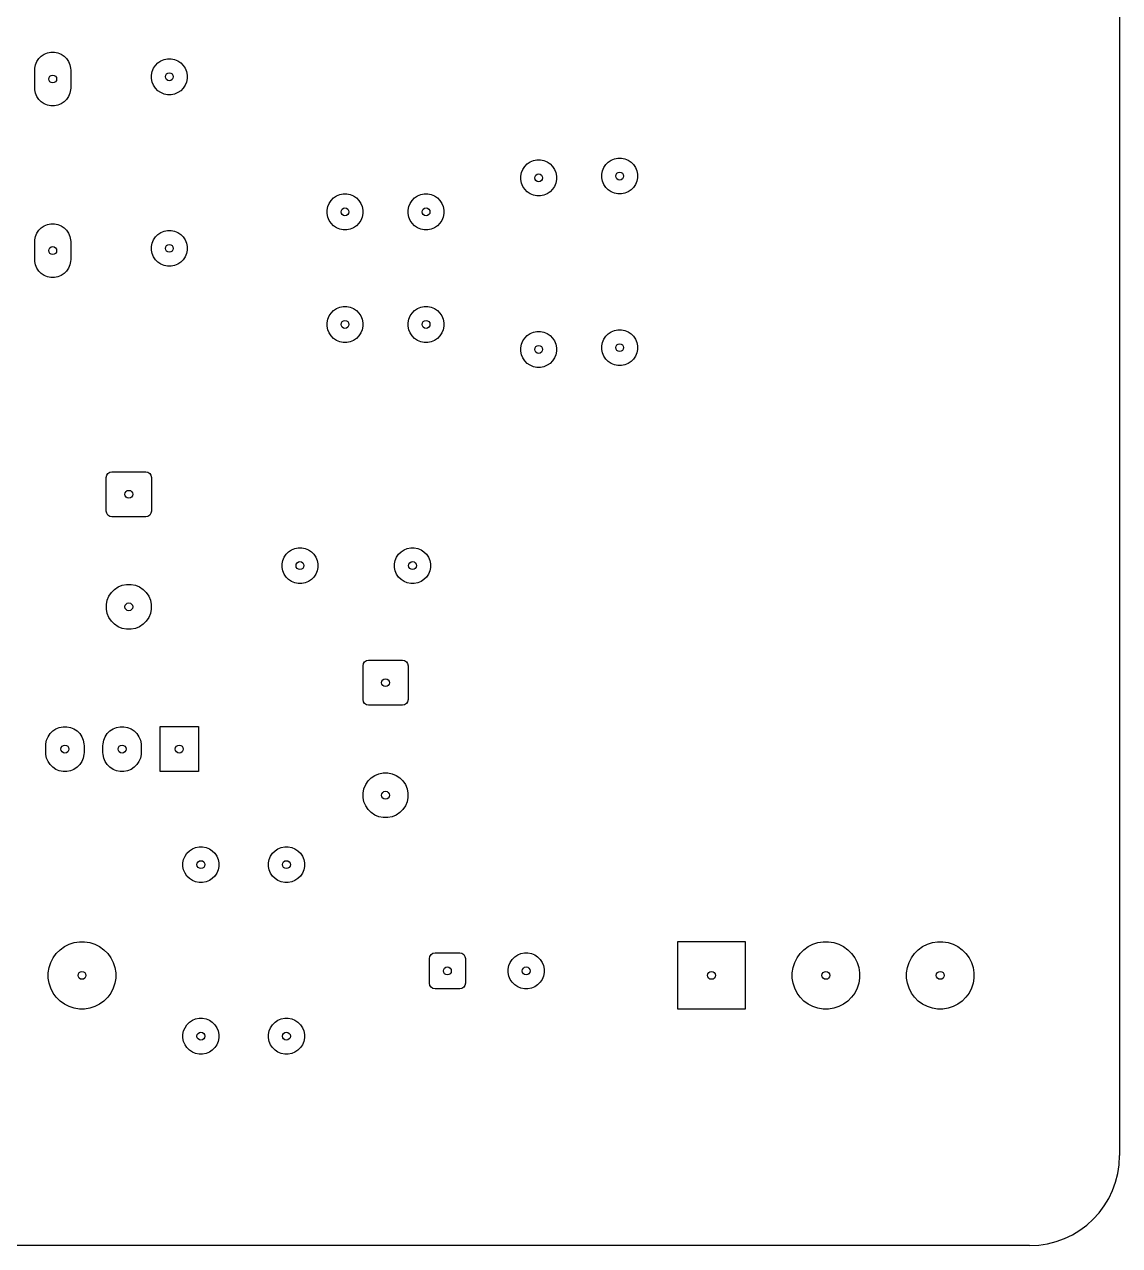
# Model space of a CAD drawing. Header units: millimetres. Extents: x 83 to 184, y -140 to -36.
# Drawn here: x 135.4 to 184, y -140 to -85.8 of the extents above; entities that cross this region are included whole.
import ezdxf

# ---------------------------------------------------------------- set-up
doc = ezdxf.new("R2010")
doc.units = ezdxf.units.MM
doc.layers.add('Edge.Cuts', color=254, linetype='CONTINUOUS', true_color=0xd0d2cd)
doc.layers.add('F.Cu', color=13, linetype='CONTINUOUS', true_color=0xc83434)

msp = doc.modelspace()

# ---------------------------------------------------------------- linework, layer by layer
at = {"layer": 'Edge.Cuts', "linetype": 'CONTINUOUS'}
for p, q in [((184, -40), (184, -136)), ((180, -140), (87, -140))]:
    msp.add_line(p, q, dxfattribs=at)
at = {"layer": 'Edge.Cuts'}
msp.add_arc((180, -136), 4, -90, 0, dxfattribs=at)
at = {"layer": 'F.Cu', "linetype": 'CONTINUOUS'}
for p, q in [((135.914463, -87.412883), (136.001592, -87.282485)), ((136.001592, -87.282485), (136.112485, -87.171592)), ((136.112485, -87.171592), (136.242883, -87.084463)), ((136.242883, -87.084463), (136.387772, -87.024448)), ((136.387772, -87.024448), (136.541586, -86.993852)), ((136.541586, -86.993852), (136.698414, -86.993852)), ((136.698414, -86.993852), (136.852228, -87.024448)), ((136.852228, -87.024448), (136.997117, -87.084463)), ((136.997117, -87.084463), (137.127515, -87.171592)), ((137.127515, -87.171592), (137.238408, -87.282485)), ((137.238408, -87.282485), (137.325537, -87.412883)), ((141.567772, -87.324448), (141.721586, -87.293852)), ((141.721586, -87.293852), (141.878414, -87.293852)), ((141.878414, -87.293852), (142.032228, -87.324448)), ((135.82, -87.79), (135.823852, -87.711586)), ((135.82, -88.59), (135.82, -87.79)), ((135.823852, -87.711586), (135.854448, -87.557772)), ((135.854448, -87.557772), (135.914463, -87.412883)), ((137.325537, -87.412883), (137.385552, -87.557772)), ((137.385552, -87.557772), (137.416148, -87.711586)), ((137.416148, -87.711586), (137.42, -87.79)), ((137.42, -87.79), (137.42, -88.59)), ((141.003852, -88.011586), (141.034448, -87.857772)), ((141.034448, -87.857772), (141.094463, -87.712883)), ((141.094463, -87.712883), (141.181592, -87.582485)), ((141.181592, -87.582485), (141.292485, -87.471592)), ((141.292485, -87.471592), (141.422883, -87.384463)), ((141.422883, -87.384463), (141.567772, -87.324448)), ((142.032228, -87.324448), (142.177117, -87.384463)), ((142.177117, -87.384463), (142.307515, -87.471592)), ((142.307515, -87.471592), (142.418408, -87.582485)), ((142.418408, -87.582485), (142.505537, -87.712883)), ((142.505537, -87.712883), (142.565552, -87.857772)), ((142.565552, -87.857772), (142.596148, -88.011586)), ((141.003852, -88.168414), (141.003852, -88.011586)), ((141.034448, -88.322228), (141.003852, -88.168414)), ((141.094463, -88.467117), (141.034448, -88.322228)), ((142.565552, -88.322228), (142.505537, -88.467117)), ((142.596148, -88.168414), (142.565552, -88.322228)), ((142.596148, -88.011586), (142.596148, -88.168414)), ((135.823852, -88.668414), (135.82, -88.59)), ((135.854448, -88.822228), (135.823852, -88.668414)), ((135.914463, -88.967117), (135.854448, -88.822228)), ((137.385552, -88.822228), (137.325537, -88.967117)), ((137.416148, -88.668414), (137.385552, -88.822228)), ((137.42, -88.59), (137.416148, -88.668414)), ((141.181592, -88.597515), (141.094463, -88.467117)), ((141.292485, -88.708408), (141.181592, -88.597515)), ((141.422883, -88.795537), (141.292485, -88.708408)), ((141.567772, -88.855552), (141.422883, -88.795537)), ((141.721586, -88.886148), (141.567772, -88.855552)), ((141.878414, -88.886148), (141.721586, -88.886148)), ((142.032228, -88.855552), (141.878414, -88.886148)), ((142.177117, -88.795537), (142.032228, -88.855552)), ((142.307515, -88.708408), (142.177117, -88.795537)), ((142.418408, -88.597515), (142.307515, -88.708408)), ((142.505537, -88.467117), (142.418408, -88.597515)), ((136.001592, -89.097515), (135.914463, -88.967117)), ((136.112485, -89.208408), (136.001592, -89.097515)), ((136.242883, -89.295537), (136.112485, -89.208408)), ((136.387772, -89.355552), (136.242883, -89.295537)), ((136.541586, -89.386148), (136.387772, -89.355552)), ((136.698414, -89.386148), (136.541586, -89.386148)), ((136.852228, -89.355552), (136.698414, -89.386148)), ((136.997117, -89.295537), (136.852228, -89.355552)), ((137.127515, -89.208408), (136.997117, -89.295537)), ((137.238408, -89.097515), (137.127515, -89.208408)), ((137.325537, -88.967117), (137.238408, -89.097515)), ((157.494463, -92.202883), (157.581592, -92.072485)), ((157.581592, -92.072485), (157.692485, -91.961592)), ((157.692485, -91.961592), (157.822883, -91.874463)), ((157.822883, -91.874463), (157.967772, -91.814448)), ((157.967772, -91.814448), (158.121586, -91.783852)), ((158.121586, -91.783852), (158.278414, -91.783852)), ((158.278414, -91.783852), (158.432228, -91.814448)), ((158.432228, -91.814448), (158.577117, -91.874463)), ((158.577117, -91.874463), (158.707515, -91.961592)), ((158.707515, -91.961592), (158.818408, -92.072485)), ((158.818408, -92.072485), (158.905537, -92.202883)), ((161.034448, -92.267772), (161.094463, -92.122883)), ((161.094463, -92.122883), (161.181592, -91.992485)), ((161.181592, -91.992485), (161.292485, -91.881592)), ((161.292485, -91.881592), (161.422883, -91.794463)), ((161.422883, -91.794463), (161.567772, -91.734448)), ((161.567772, -91.734448), (161.721586, -91.703852)), ((161.721586, -91.703852), (161.878414, -91.703852)), ((161.878414, -91.703852), (162.032228, -91.734448)), ((162.032228, -91.734448), (162.177117, -91.794463)), ((162.177117, -91.794463), (162.307515, -91.881592)), ((162.307515, -91.881592), (162.418408, -91.992485)), ((162.418408, -91.992485), (162.505537, -92.122883)), ((162.505537, -92.122883), (162.565552, -92.267772)), ((157.403852, -92.501586), (157.434448, -92.347772)), ((157.403852, -92.658414), (157.403852, -92.501586)), ((157.434448, -92.812228), (157.403852, -92.658414)), ((157.434448, -92.347772), (157.494463, -92.202883)), ((158.905537, -92.202883), (158.965552, -92.347772)), ((158.965552, -92.347772), (158.996148, -92.501586)), ((158.996148, -92.658414), (158.965552, -92.812228)), ((158.996148, -92.501586), (158.996148, -92.658414)), ((161.003852, -92.421586), (161.034448, -92.267772)), ((161.003852, -92.578414), (161.003852, -92.421586)), ((161.034448, -92.732228), (161.003852, -92.578414)), ((161.094463, -92.877117), (161.034448, -92.732228)), ((162.565552, -92.732228), (162.505537, -92.877117)), ((162.565552, -92.267772), (162.596148, -92.421586)), ((162.596148, -92.578414), (162.565552, -92.732228)), ((162.596148, -92.421586), (162.596148, -92.578414)), ((157.494463, -92.957117), (157.434448, -92.812228)), ((157.581592, -93.087515), (157.494463, -92.957117)), ((157.692485, -93.198408), (157.581592, -93.087515)), ((157.822883, -93.285537), (157.692485, -93.198408)), ((158.707515, -93.198408), (158.577117, -93.285537)), ((158.818408, -93.087515), (158.707515, -93.198408)), ((158.905537, -92.957117), (158.818408, -93.087515)), ((158.965552, -92.812228), (158.905537, -92.957117)), ((161.181592, -93.007515), (161.094463, -92.877117)), ((161.292485, -93.118408), (161.181592, -93.007515)), ((161.422883, -93.205537), (161.292485, -93.118408)), ((161.567772, -93.265552), (161.422883, -93.205537)), ((161.721586, -93.296148), (161.567772, -93.265552)), ((162.032228, -93.265552), (161.878414, -93.296148)), ((162.177117, -93.205537), (162.032228, -93.265552)), ((162.307515, -93.118408), (162.177117, -93.205537)), ((162.418408, -93.007515), (162.307515, -93.118408)), ((162.505537, -92.877117), (162.418408, -93.007515)), ((148.834448, -93.857772), (148.894463, -93.712883)), ((148.894463, -93.712883), (148.981592, -93.582485)), ((148.981592, -93.582485), (149.092485, -93.471592)), ((149.092485, -93.471592), (149.222883, -93.384463)), ((149.222883, -93.384463), (149.367772, -93.324448)), ((149.367772, -93.324448), (149.521586, -93.293852)), ((149.521586, -93.293852), (149.678414, -93.293852)), ((149.678414, -93.293852), (149.832228, -93.324448)), ((149.832228, -93.324448), (149.977117, -93.384463)), ((149.977117, -93.384463), (150.107515, -93.471592)), ((150.107515, -93.471592), (150.218408, -93.582485)), ((150.218408, -93.582485), (150.305537, -93.712883)), ((150.305537, -93.712883), (150.365552, -93.857772)), ((152.434448, -93.857772), (152.494463, -93.712883)), ((152.494463, -93.712883), (152.581592, -93.582485)), ((152.581592, -93.582485), (152.692485, -93.471592)), ((152.692485, -93.471592), (152.822883, -93.384463)), ((152.822883, -93.384463), (152.967772, -93.324448)), ((152.967772, -93.324448), (153.121586, -93.293852)), ((153.121586, -93.293852), (153.278414, -93.293852)), ((153.278414, -93.293852), (153.432228, -93.324448)), ((153.432228, -93.324448), (153.577117, -93.384463)), ((153.577117, -93.384463), (153.707515, -93.471592)), ((153.707515, -93.471592), (153.818408, -93.582485)), ((153.818408, -93.582485), (153.905537, -93.712883)), ((153.905537, -93.712883), (153.965552, -93.857772)), ((157.967772, -93.345552), (157.822883, -93.285537)), ((158.121586, -93.376148), (157.967772, -93.345552)), ((158.278414, -93.376148), (158.121586, -93.376148)), ((158.432228, -93.345552), (158.278414, -93.376148)), ((158.577117, -93.285537), (158.432228, -93.345552)), ((161.878414, -93.296148), (161.721586, -93.296148)), ((148.803852, -94.011586), (148.834448, -93.857772)), ((148.803852, -94.168414), (148.803852, -94.011586)), ((148.834448, -94.322228), (148.803852, -94.168414)), ((148.894463, -94.467117), (148.834448, -94.322228)), ((150.365552, -94.322228), (150.305537, -94.467117)), ((150.365552, -93.857772), (150.396148, -94.011586)), ((150.396148, -94.168414), (150.365552, -94.322228)), ((150.396148, -94.011586), (150.396148, -94.168414)), ((152.403852, -94.011586), (152.434448, -93.857772)), ((152.403852, -94.168414), (152.403852, -94.011586)), ((152.434448, -94.322228), (152.403852, -94.168414)), ((152.494463, -94.467117), (152.434448, -94.322228)), ((153.965552, -94.322228), (153.905537, -94.467117)), ((153.965552, -93.857772), (153.996148, -94.011586)), ((153.996148, -94.168414), (153.965552, -94.322228)), ((153.996148, -94.011586), (153.996148, -94.168414)), ((135.914463, -95.032883), (136.001592, -94.902485)), ((136.001592, -94.902485), (136.112485, -94.791592)), ((136.112485, -94.791592), (136.242883, -94.704463)), ((136.242883, -94.704463), (136.387772, -94.644448)), ((136.387772, -94.644448), (136.541586, -94.613852)), ((136.541586, -94.613852), (136.698414, -94.613852)), ((136.698414, -94.613852), (136.852228, -94.644448)), ((136.852228, -94.644448), (136.997117, -94.704463)), ((136.997117, -94.704463), (137.127515, -94.791592)), ((137.127515, -94.791592), (137.238408, -94.902485)), ((137.238408, -94.902485), (137.325537, -95.032883)), ((148.981592, -94.597515), (148.894463, -94.467117)), ((149.092485, -94.708408), (148.981592, -94.597515)), ((149.222883, -94.795537), (149.092485, -94.708408)), ((149.367772, -94.855552), (149.222883, -94.795537)), ((149.521586, -94.886148), (149.367772, -94.855552)), ((149.678414, -94.886148), (149.521586, -94.886148)), ((149.832228, -94.855552), (149.678414, -94.886148)), ((149.977117, -94.795537), (149.832228, -94.855552)), ((150.107515, -94.708408), (149.977117, -94.795537)), ((150.218408, -94.597515), (150.107515, -94.708408)), ((150.305537, -94.467117), (150.218408, -94.597515)), ((152.581592, -94.597515), (152.494463, -94.467117)), ((152.692485, -94.708408), (152.581592, -94.597515)), ((152.822883, -94.795537), (152.692485, -94.708408)), ((152.967772, -94.855552), (152.822883, -94.795537)), ((153.121586, -94.886148), (152.967772, -94.855552)), ((153.278414, -94.886148), (153.121586, -94.886148)), ((153.432228, -94.855552), (153.278414, -94.886148)), ((153.577117, -94.795537), (153.432228, -94.855552)), ((153.707515, -94.708408), (153.577117, -94.795537)), ((153.818408, -94.597515), (153.707515, -94.708408)), ((153.905537, -94.467117), (153.818408, -94.597515)), ((135.82, -95.41), (135.823852, -95.331586)), ((135.82, -96.21), (135.82, -95.41)), ((135.823852, -95.331586), (135.854448, -95.177772)), ((135.854448, -95.177772), (135.914463, -95.032883)), ((137.325537, -95.032883), (137.385552, -95.177772)), ((137.385552, -95.177772), (137.416148, -95.331586)), ((137.416148, -95.331586), (137.42, -95.41)), ((137.42, -95.41), (137.42, -96.21)), ((141.034448, -95.477772), (141.094463, -95.332883)), ((141.094463, -95.332883), (141.181592, -95.202485)), ((141.181592, -95.202485), (141.292485, -95.091592)), ((141.292485, -95.091592), (141.422883, -95.004463)), ((141.422883, -95.004463), (141.567772, -94.944448)), ((141.567772, -94.944448), (141.721586, -94.913852)), ((141.721586, -94.913852), (141.878414, -94.913852)), ((141.878414, -94.913852), (142.032228, -94.944448)), ((142.032228, -94.944448), (142.177117, -95.004463)), ((142.177117, -95.004463), (142.307515, -95.091592)), ((142.307515, -95.091592), (142.418408, -95.202485)), ((142.418408, -95.202485), (142.505537, -95.332883)), ((142.505537, -95.332883), (142.565552, -95.477772)), ((141.003852, -95.631586), (141.034448, -95.477772)), ((141.003852, -95.788414), (141.003852, -95.631586)), ((141.034448, -95.942228), (141.003852, -95.788414)), ((141.094463, -96.087117), (141.034448, -95.942228)), ((142.565552, -95.942228), (142.505537, -96.087117)), ((142.565552, -95.477772), (142.596148, -95.631586)), ((142.596148, -95.788414), (142.565552, -95.942228)), ((142.596148, -95.631586), (142.596148, -95.788414)), ((135.823852, -96.288414), (135.82, -96.21)), ((135.854448, -96.442228), (135.823852, -96.288414)), ((135.914463, -96.587117), (135.854448, -96.442228)), ((137.385552, -96.442228), (137.325537, -96.587117)), ((137.416148, -96.288414), (137.385552, -96.442228)), ((137.42, -96.21), (137.416148, -96.288414)), ((141.181592, -96.217515), (141.094463, -96.087117)), ((141.292485, -96.328408), (141.181592, -96.217515)), ((141.422883, -96.415537), (141.292485, -96.328408)), ((141.567772, -96.475552), (141.422883, -96.415537)), ((141.721586, -96.506148), (141.567772, -96.475552)), ((141.878414, -96.506148), (141.721586, -96.506148)), ((142.032228, -96.475552), (141.878414, -96.506148)), ((142.177117, -96.415537), (142.032228, -96.475552)), ((142.307515, -96.328408), (142.177117, -96.415537)), ((142.418408, -96.217515), (142.307515, -96.328408)), ((142.505537, -96.087117), (142.418408, -96.217515)), ((136.001592, -96.717515), (135.914463, -96.587117)), ((136.112485, -96.828408), (136.001592, -96.717515)), ((136.242883, -96.915537), (136.112485, -96.828408)), ((136.387772, -96.975552), (136.242883, -96.915537)), ((136.541586, -97.006148), (136.387772, -96.975552)), ((136.698414, -97.006148), (136.541586, -97.006148)), ((136.852228, -96.975552), (136.698414, -97.006148)), ((136.997117, -96.915537), (136.852228, -96.975552)), ((137.127515, -96.828408), (136.997117, -96.915537)), ((137.238408, -96.717515), (137.127515, -96.828408)), ((137.325537, -96.587117), (137.238408, -96.717515)), ((148.894463, -98.712883), (148.981592, -98.582485)), ((148.981592, -98.582485), (149.092485, -98.471592)), ((149.092485, -98.471592), (149.222883, -98.384463)), ((149.222883, -98.384463), (149.367772, -98.324448)), ((149.367772, -98.324448), (149.521586, -98.293852)), ((149.521586, -98.293852), (149.678414, -98.293852)), ((149.678414, -98.293852), (149.832228, -98.324448)), ((149.832228, -98.324448), (149.977117, -98.384463)), ((149.977117, -98.384463), (150.107515, -98.471592)), ((150.107515, -98.471592), (150.218408, -98.582485)), ((150.218408, -98.582485), (150.305537, -98.712883)), ((152.494463, -98.712883), (152.581592, -98.582485)), ((152.581592, -98.582485), (152.692485, -98.471592)), ((152.692485, -98.471592), (152.822883, -98.384463)), ((152.822883, -98.384463), (152.967772, -98.324448)), ((152.967772, -98.324448), (153.121586, -98.293852)), ((153.121586, -98.293852), (153.278414, -98.293852)), ((153.278414, -98.293852), (153.432228, -98.324448)), ((153.432228, -98.324448), (153.577117, -98.384463)), ((153.577117, -98.384463), (153.707515, -98.471592)), ((153.707515, -98.471592), (153.818408, -98.582485)), ((153.818408, -98.582485), (153.905537, -98.712883)), ((148.803852, -99.011586), (148.834448, -98.857772)), ((148.803852, -99.168414), (148.803852, -99.011586)), ((148.834448, -99.322228), (148.803852, -99.168414)), ((148.834448, -98.857772), (148.894463, -98.712883)), ((150.305537, -98.712883), (150.365552, -98.857772)), ((150.365552, -98.857772), (150.396148, -99.011586)), ((150.396148, -99.168414), (150.365552, -99.322228)), ((150.396148, -99.011586), (150.396148, -99.168414)), ((152.403852, -99.011586), (152.434448, -98.857772)), ((152.403852, -99.168414), (152.403852, -99.011586)), ((152.434448, -99.322228), (152.403852, -99.168414)), ((152.434448, -98.857772), (152.494463, -98.712883)), ((153.905537, -98.712883), (153.965552, -98.857772)), ((153.965552, -98.857772), (153.996148, -99.011586)), ((153.996148, -99.168414), (153.965552, -99.322228)), ((153.996148, -99.011586), (153.996148, -99.168414)), ((148.894463, -99.467117), (148.834448, -99.322228)), ((148.981592, -99.597515), (148.894463, -99.467117)), ((149.092485, -99.708408), (148.981592, -99.597515)), ((149.222883, -99.795537), (149.092485, -99.708408)), ((150.107515, -99.708408), (149.977117, -99.795537)), ((150.218408, -99.597515), (150.107515, -99.708408)), ((150.305537, -99.467117), (150.218408, -99.597515)), ((150.365552, -99.322228), (150.305537, -99.467117)), ((152.494463, -99.467117), (152.434448, -99.322228)), ((152.581592, -99.597515), (152.494463, -99.467117)), ((152.692485, -99.708408), (152.581592, -99.597515)), ((152.822883, -99.795537), (152.692485, -99.708408)), ((153.707515, -99.708408), (153.577117, -99.795537)), ((153.818408, -99.597515), (153.707515, -99.708408)), ((153.905537, -99.467117), (153.818408, -99.597515)), ((153.965552, -99.322228), (153.905537, -99.467117)), ((157.494463, -99.822883), (157.581592, -99.692485)), ((157.581592, -99.692485), (157.692485, -99.581592)), ((157.692485, -99.581592), (157.822883, -99.494463)), ((157.822883, -99.494463), (157.967772, -99.434448)), ((157.967772, -99.434448), (158.121586, -99.403852)), ((158.121586, -99.403852), (158.278414, -99.403852)), ((158.278414, -99.403852), (158.432228, -99.434448)), ((158.432228, -99.434448), (158.577117, -99.494463)), ((158.577117, -99.494463), (158.707515, -99.581592)), ((158.707515, -99.581592), (158.818408, -99.692485)), ((158.818408, -99.692485), (158.905537, -99.822883)), ((161.034448, -99.887772), (161.094463, -99.742883)), ((161.094463, -99.742883), (161.181592, -99.612485)), ((161.181592, -99.612485), (161.292485, -99.501592)), ((161.292485, -99.501592), (161.422883, -99.414463)), ((161.422883, -99.414463), (161.567772, -99.354448)), ((161.567772, -99.354448), (161.721586, -99.323852)), ((161.721586, -99.323852), (161.878414, -99.323852)), ((161.878414, -99.323852), (162.032228, -99.354448)), ((162.032228, -99.354448), (162.177117, -99.414463)), ((162.177117, -99.414463), (162.307515, -99.501592)), ((162.307515, -99.501592), (162.418408, -99.612485)), ((162.418408, -99.612485), (162.505537, -99.742883)), ((162.505537, -99.742883), (162.565552, -99.887772)), ((149.367772, -99.855552), (149.222883, -99.795537)), ((149.521586, -99.886148), (149.367772, -99.855552)), ((149.678414, -99.886148), (149.521586, -99.886148)), ((149.832228, -99.855552), (149.678414, -99.886148)), ((149.977117, -99.795537), (149.832228, -99.855552)), ((152.967772, -99.855552), (152.822883, -99.795537)), ((153.121586, -99.886148), (152.967772, -99.855552)), ((153.278414, -99.886148), (153.121586, -99.886148)), ((153.432228, -99.855552), (153.278414, -99.886148)), ((153.577117, -99.795537), (153.432228, -99.855552)), ((157.403852, -100.121586), (157.434448, -99.967772)), ((157.403852, -100.278414), (157.403852, -100.121586)), ((157.434448, -100.432228), (157.403852, -100.278414)), ((157.434448, -99.967772), (157.494463, -99.822883)), ((158.905537, -99.822883), (158.965552, -99.967772)), ((158.965552, -99.967772), (158.996148, -100.121586)), ((158.996148, -100.278414), (158.965552, -100.432228)), ((158.996148, -100.121586), (158.996148, -100.278414)), ((161.003852, -100.041586), (161.034448, -99.887772)), ((161.003852, -100.198414), (161.003852, -100.041586)), ((161.034448, -100.352228), (161.003852, -100.198414)), ((162.565552, -99.887772), (162.596148, -100.041586)), ((162.596148, -100.198414), (162.565552, -100.352228)), ((162.596148, -100.041586), (162.596148, -100.198414)), ((157.494463, -100.577117), (157.434448, -100.432228)), ((157.581592, -100.707515), (157.494463, -100.577117)), ((157.692485, -100.818408), (157.581592, -100.707515)), ((157.822883, -100.905537), (157.692485, -100.818408)), ((158.707515, -100.818408), (158.577117, -100.905537)), ((158.818408, -100.707515), (158.707515, -100.818408)), ((158.905537, -100.577117), (158.818408, -100.707515)), ((158.965552, -100.432228), (158.905537, -100.577117)), ((161.094463, -100.497117), (161.034448, -100.352228)), ((161.181592, -100.627515), (161.094463, -100.497117)), ((161.292485, -100.738408), (161.181592, -100.627515)), ((161.422883, -100.825537), (161.292485, -100.738408)), ((161.567772, -100.885552), (161.422883, -100.825537)), ((162.177117, -100.825537), (162.032228, -100.885552)), ((162.307515, -100.738408), (162.177117, -100.825537)), ((162.418408, -100.627515), (162.307515, -100.738408)), ((162.505537, -100.497117), (162.418408, -100.627515)), ((162.565552, -100.352228), (162.505537, -100.497117)), ((157.967772, -100.965552), (157.822883, -100.905537)), ((158.121586, -100.996148), (157.967772, -100.965552)), ((158.278414, -100.996148), (158.121586, -100.996148)), ((158.432228, -100.965552), (158.278414, -100.996148)), ((158.577117, -100.905537), (158.432228, -100.965552)), ((161.721586, -100.916148), (161.567772, -100.885552)), ((161.878414, -100.916148), (161.721586, -100.916148)), ((162.032228, -100.885552), (161.878414, -100.916148)), ((139.01903, -105.786652), (139.073223, -105.705546)), ((139.073223, -105.705546), (139.154329, -105.651353)), ((139.154329, -105.651353), (139.25, -105.632323)), ((139.25, -105.632323), (140.75, -105.632323)), ((140.75, -105.632323), (140.845671, -105.651353)), ((140.845671, -105.651353), (140.926777, -105.705546)), ((140.926777, -105.705546), (140.98097, -105.786652)), ((139, -105.882323), (139.01903, -105.786652)), ((139, -107.382323), (139, -105.882323)), ((140.98097, -105.786652), (141, -105.882323)), ((141, -105.882323), (141, -107.382323)), ((139.01903, -107.477994), (139, -107.382323)), ((141, -107.382323), (140.98097, -107.477994)), ((139.073223, -107.5591), (139.01903, -107.477994)), ((139.154329, -107.613293), (139.073223, -107.5591)), ((139.25, -107.632323), (139.154329, -107.613293)), ((140.75, -107.632323), (139.25, -107.632323)), ((140.845671, -107.613293), (140.75, -107.632323)), ((140.926777, -107.5591), (140.845671, -107.613293)), ((140.98097, -107.477994), (140.926777, -107.5591)), ((147.367772, -109.034448), (147.521586, -109.003852)), ((147.521586, -109.003852), (147.678414, -109.003852)), ((147.678414, -109.003852), (147.832228, -109.034448)), ((152.367772, -109.034448), (152.521586, -109.003852)), ((152.521586, -109.003852), (152.678414, -109.003852)), ((152.678414, -109.003852), (152.832228, -109.034448)), ((146.834448, -109.567772), (146.894463, -109.422883)), ((146.894463, -109.422883), (146.981592, -109.292485)), ((146.981592, -109.292485), (147.092485, -109.181592)), ((147.092485, -109.181592), (147.222883, -109.094463)), ((147.222883, -109.094463), (147.367772, -109.034448)), ((147.832228, -109.034448), (147.977117, -109.094463)), ((147.977117, -109.094463), (148.107515, -109.181592)), ((148.107515, -109.181592), (148.218408, -109.292485)), ((148.218408, -109.292485), (148.305537, -109.422883)), ((148.305537, -109.422883), (148.365552, -109.567772)), ((151.834448, -109.567772), (151.894463, -109.422883)), ((151.894463, -109.422883), (151.981592, -109.292485)), ((151.981592, -109.292485), (152.092485, -109.181592)), ((152.092485, -109.181592), (152.222883, -109.094463)), ((152.222883, -109.094463), (152.367772, -109.034448)), ((152.832228, -109.034448), (152.977117, -109.094463)), ((152.977117, -109.094463), (153.107515, -109.181592)), ((153.107515, -109.181592), (153.218408, -109.292485)), ((153.218408, -109.292485), (153.305537, -109.422883)), ((153.305537, -109.422883), (153.365552, -109.567772)), ((146.803852, -109.721586), (146.834448, -109.567772)), ((146.803852, -109.878414), (146.803852, -109.721586)), ((146.834448, -110.032228), (146.803852, -109.878414)), ((146.894463, -110.177117), (146.834448, -110.032228)), ((148.365552, -110.032228), (148.305537, -110.177117)), ((148.365552, -109.567772), (148.396148, -109.721586)), ((148.396148, -109.878414), (148.365552, -110.032228)), ((148.396148, -109.721586), (148.396148, -109.878414)), ((151.803852, -109.721586), (151.834448, -109.567772)), ((151.803852, -109.878414), (151.803852, -109.721586)), ((151.834448, -110.032228), (151.803852, -109.878414)), ((151.894463, -110.177117), (151.834448, -110.032228)), ((153.365552, -110.032228), (153.305537, -110.177117)), ((153.365552, -109.567772), (153.396148, -109.721586)), ((153.396148, -109.878414), (153.365552, -110.032228)), ((153.396148, -109.721586), (153.396148, -109.878414)), ((139.709715, -110.675383), (139.901983, -110.637138)), ((139.901983, -110.637138), (140.098017, -110.637138)), ((140.098017, -110.637138), (140.290285, -110.675383)), ((146.981592, -110.307515), (146.894463, -110.177117)), ((147.092485, -110.418408), (146.981592, -110.307515)), ((147.222883, -110.505537), (147.092485, -110.418408)), ((147.367772, -110.565552), (147.222883, -110.505537)), ((147.521586, -110.596148), (147.367772, -110.565552)), ((147.678414, -110.596148), (147.521586, -110.596148)), ((147.832228, -110.565552), (147.678414, -110.596148)), ((147.977117, -110.505537), (147.832228, -110.565552)), ((148.107515, -110.418408), (147.977117, -110.505537)), ((148.218408, -110.307515), (148.107515, -110.418408)), ((148.305537, -110.177117), (148.218408, -110.307515)), ((151.981592, -110.307515), (151.894463, -110.177117)), ((152.092485, -110.418408), (151.981592, -110.307515)), ((152.222883, -110.505537), (152.092485, -110.418408)), ((152.367772, -110.565552), (152.222883, -110.505537)), ((152.521586, -110.596148), (152.367772, -110.565552)), ((152.678414, -110.596148), (152.521586, -110.596148)), ((152.832228, -110.565552), (152.678414, -110.596148)), ((152.977117, -110.505537), (152.832228, -110.565552)), ((153.107515, -110.418408), (152.977117, -110.505537)), ((153.218408, -110.307515), (153.107515, -110.418408)), ((153.305537, -110.177117), (153.218408, -110.307515)), ((139.04306, -111.342038), (139.118079, -111.160926)), ((139.118079, -111.160926), (139.22699, -110.99793)), ((139.22699, -110.99793), (139.365607, -110.859313)), ((139.365607, -110.859313), (139.528603, -110.750402)), ((139.528603, -110.750402), (139.709715, -110.675383)), ((140.290285, -110.675383), (140.471397, -110.750402)), ((140.471397, -110.750402), (140.634393, -110.859313)), ((140.634393, -110.859313), (140.77301, -110.99793)), ((140.77301, -110.99793), (140.881921, -111.160926)), ((140.881921, -111.160926), (140.95694, -111.342038)), ((139.004815, -111.534306), (139.04306, -111.342038)), ((139.004815, -111.73034), (139.004815, -111.534306)), ((140.95694, -111.342038), (140.995185, -111.534306)), ((140.995185, -111.534306), (140.995185, -111.73034)), ((139.04306, -111.922608), (139.004815, -111.73034)), ((139.118079, -112.10372), (139.04306, -111.922608)), ((139.22699, -112.266716), (139.118079, -112.10372)), ((139.365607, -112.405333), (139.22699, -112.266716)), ((140.77301, -112.266716), (140.634393, -112.405333)), ((140.881921, -112.10372), (140.77301, -112.266716)), ((140.95694, -111.922608), (140.881921, -112.10372)), ((140.995185, -111.73034), (140.95694, -111.922608)), ((139.528603, -112.514244), (139.365607, -112.405333)), ((139.709715, -112.589263), (139.528603, -112.514244)), ((139.901983, -112.627508), (139.709715, -112.589263)), ((140.098017, -112.627508), (139.901983, -112.627508)), ((140.290285, -112.589263), (140.098017, -112.627508)), ((140.471397, -112.514244), (140.290285, -112.589263)), ((140.634393, -112.405333), (140.471397, -112.514244)), ((150.4, -114.25), (150.41903, -114.154329)), ((150.4, -115.75), (150.4, -114.25)), ((150.41903, -114.154329), (150.473223, -114.073223)), ((150.473223, -114.073223), (150.554329, -114.01903)), ((150.554329, -114.01903), (150.65, -114)), ((150.65, -114), (152.15, -114)), ((152.15, -114), (152.245671, -114.01903)), ((152.245671, -114.01903), (152.326777, -114.073223)), ((152.326777, -114.073223), (152.38097, -114.154329)), ((152.38097, -114.154329), (152.4, -114.25)), ((152.4, -114.25), (152.4, -115.75)), ((150.41903, -115.845671), (150.4, -115.75)), ((150.473223, -115.926777), (150.41903, -115.845671)), ((150.554329, -115.98097), (150.473223, -115.926777)), ((150.65, -116), (150.554329, -115.98097)), ((152.15, -116), (150.65, -116)), ((152.245671, -115.98097), (152.15, -116)), ((152.326777, -115.926777), (152.245671, -115.98097)), ((152.38097, -115.845671), (152.326777, -115.926777)), ((152.4, -115.75), (152.38097, -115.845671)), ((136.502941, -117.260766), (136.620766, -117.142941)), ((136.620766, -117.142941), (136.759313, -117.050367)), ((136.759313, -117.050367), (136.913258, -116.986601)), ((136.913258, -116.986601), (137.076685, -116.954093)), ((137.076685, -116.954093), (137.243315, -116.954093)), ((137.243315, -116.954093), (137.406742, -116.986601)), ((137.406742, -116.986601), (137.560687, -117.050367)), ((137.560687, -117.050367), (137.699234, -117.142941)), ((137.699234, -117.142941), (137.817059, -117.260766)), ((139.042941, -117.260766), (139.160766, -117.142941)), ((139.160766, -117.142941), (139.299313, -117.050367)), ((139.299313, -117.050367), (139.453258, -116.986601)), ((139.453258, -116.986601), (139.616685, -116.954093)), ((139.616685, -116.954093), (139.783315, -116.954093)), ((139.783315, -116.954093), (139.946742, -116.986601)), ((139.946742, -116.986601), (140.100687, -117.050367)), ((140.100687, -117.050367), (140.239234, -117.142941)), ((140.239234, -117.142941), (140.357059, -117.260766)), ((141.39, -118.95), (141.39, -116.95)), ((141.39, -116.95), (143.09, -116.95)), ((143.09, -116.95), (143.09, -118.95)), ((136.314093, -117.716685), (136.346601, -117.553258)), ((136.346601, -117.553258), (136.410367, -117.399313)), ((136.410367, -117.399313), (136.502941, -117.260766)), ((137.817059, -117.260766), (137.909633, -117.399313)), ((137.909633, -117.399313), (137.973399, -117.553258)), ((137.973399, -117.553258), (138.005907, -117.716685)), ((138.854093, -117.716685), (138.886601, -117.553258)), ((138.886601, -117.553258), (138.950367, -117.399313)), ((138.950367, -117.399313), (139.042941, -117.260766)), ((140.357059, -117.260766), (140.449633, -117.399313)), ((140.449633, -117.399313), (140.513399, -117.553258)), ((140.513399, -117.553258), (140.545907, -117.716685)), ((136.31, -117.8), (136.314093, -117.716685)), ((136.31, -118.1), (136.31, -117.8)), ((136.314093, -118.183315), (136.31, -118.1)), ((136.346601, -118.346742), (136.314093, -118.183315)), ((138.005907, -118.183315), (137.973399, -118.346742)), ((138.005907, -117.716685), (138.01, -117.8)), ((138.01, -118.1), (138.005907, -118.183315)), ((138.01, -117.8), (138.01, -118.1)), ((138.85, -117.8), (138.854093, -117.716685)), ((138.85, -118.1), (138.85, -117.8)), ((138.854093, -118.183315), (138.85, -118.1)), ((138.886601, -118.346742), (138.854093, -118.183315)), ((140.545907, -118.183315), (140.513399, -118.346742)), ((140.545907, -117.716685), (140.55, -117.8)), ((140.55, -118.1), (140.545907, -118.183315)), ((140.55, -117.8), (140.55, -118.1)), ((136.410367, -118.500687), (136.346601, -118.346742)), ((136.502941, -118.639234), (136.410367, -118.500687)), ((136.620766, -118.757059), (136.502941, -118.639234)), ((136.759313, -118.849633), (136.620766, -118.757059)), ((137.699234, -118.757059), (137.560687, -118.849633)), ((137.817059, -118.639234), (137.699234, -118.757059)), ((137.909633, -118.500687), (137.817059, -118.639234)), ((137.973399, -118.346742), (137.909633, -118.500687)), ((138.950367, -118.500687), (138.886601, -118.346742)), ((139.042941, -118.639234), (138.950367, -118.500687)), ((139.160766, -118.757059), (139.042941, -118.639234)), ((139.299313, -118.849633), (139.160766, -118.757059)), ((140.239234, -118.757059), (140.100687, -118.849633)), ((140.357059, -118.639234), (140.239234, -118.757059)), ((140.449633, -118.500687), (140.357059, -118.639234)), ((140.513399, -118.346742), (140.449633, -118.500687)), ((136.913258, -118.913399), (136.759313, -118.849633)), ((137.076685, -118.945907), (136.913258, -118.913399)), ((137.243315, -118.945907), (137.076685, -118.945907)), ((137.406742, -118.913399), (137.243315, -118.945907)), ((137.560687, -118.849633), (137.406742, -118.913399)), ((139.453258, -118.913399), (139.299313, -118.849633)), ((139.616685, -118.945907), (139.453258, -118.913399)), ((139.783315, -118.945907), (139.616685, -118.945907)), ((139.946742, -118.913399), (139.783315, -118.945907)), ((140.100687, -118.849633), (139.946742, -118.913399)), ((143.09, -118.95), (141.39, -118.95)), ((150.62699, -119.365607), (150.765607, -119.22699)), ((150.765607, -119.22699), (150.928603, -119.118079)), ((150.928603, -119.118079), (151.109715, -119.04306)), ((151.109715, -119.04306), (151.301983, -119.004815)), ((151.301983, -119.004815), (151.498017, -119.004815)), ((151.498017, -119.004815), (151.690285, -119.04306)), ((151.690285, -119.04306), (151.871397, -119.118079)), ((151.871397, -119.118079), (152.034393, -119.22699)), ((152.034393, -119.22699), (152.17301, -119.365607)), ((150.404815, -119.901983), (150.44306, -119.709715)), ((150.44306, -119.709715), (150.518079, -119.528603)), ((150.518079, -119.528603), (150.62699, -119.365607)), ((152.17301, -119.365607), (152.281921, -119.528603)), ((152.281921, -119.528603), (152.35694, -119.709715)), ((152.35694, -119.709715), (152.395185, -119.901983)), ((150.404815, -120.098017), (150.404815, -119.901983)), ((150.44306, -120.290285), (150.404815, -120.098017)), ((150.518079, -120.471397), (150.44306, -120.290285)), ((152.35694, -120.290285), (152.281921, -120.471397)), ((152.395185, -120.098017), (152.35694, -120.290285)), ((152.395185, -119.901983), (152.395185, -120.098017)), ((150.62699, -120.634393), (150.518079, -120.471397)), ((150.765607, -120.77301), (150.62699, -120.634393)), ((150.928603, -120.881921), (150.765607, -120.77301)), ((151.109715, -120.95694), (150.928603, -120.881921)), ((151.871397, -120.881921), (151.690285, -120.95694)), ((152.034393, -120.77301), (151.871397, -120.881921)), ((152.17301, -120.634393), (152.034393, -120.77301)), ((152.281921, -120.471397), (152.17301, -120.634393)), ((151.301983, -120.995185), (151.109715, -120.95694)), ((151.498017, -120.995185), (151.301983, -120.995185)), ((151.690285, -120.95694), (151.498017, -120.995185)), ((142.581592, -122.572485), (142.692485, -122.461592)), ((142.692485, -122.461592), (142.822883, -122.374463)), ((142.822883, -122.374463), (142.967772, -122.314448)), ((142.967772, -122.314448), (143.121586, -122.283852)), ((143.121586, -122.283852), (143.278414, -122.283852)), ((143.278414, -122.283852), (143.432228, -122.314448)), ((143.432228, -122.314448), (143.577117, -122.374463)), ((143.577117, -122.374463), (143.707515, -122.461592)), ((143.707515, -122.461592), (143.818408, -122.572485)), ((146.381592, -122.572485), (146.492485, -122.461592)), ((146.492485, -122.461592), (146.622883, -122.374463)), ((146.622883, -122.374463), (146.767772, -122.314448)), ((146.767772, -122.314448), (146.921586, -122.283852)), ((146.921586, -122.283852), (147.078414, -122.283852)), ((147.078414, -122.283852), (147.232228, -122.314448)), ((147.232228, -122.314448), (147.377117, -122.374463)), ((147.377117, -122.374463), (147.507515, -122.461592)), ((147.507515, -122.461592), (147.618408, -122.572485)), ((142.403852, -123.001586), (142.434448, -122.847772)), ((142.403852, -123.158414), (142.403852, -123.001586)), ((142.434448, -122.847772), (142.494463, -122.702883)), ((142.494463, -122.702883), (142.581592, -122.572485)), ((143.818408, -122.572485), (143.905537, -122.702883)), ((143.905537, -122.702883), (143.965552, -122.847772)), ((143.965552, -122.847772), (143.996148, -123.001586)), ((143.996148, -123.001586), (143.996148, -123.158414)), ((146.203852, -123.001586), (146.234448, -122.847772)), ((146.203852, -123.158414), (146.203852, -123.001586)), ((146.234448, -122.847772), (146.294463, -122.702883)), ((146.294463, -122.702883), (146.381592, -122.572485)), ((147.618408, -122.572485), (147.705537, -122.702883)), ((147.705537, -122.702883), (147.765552, -122.847772)), ((147.765552, -122.847772), (147.796148, -123.001586)), ((147.796148, -123.001586), (147.796148, -123.158414)), ((142.434448, -123.312228), (142.403852, -123.158414)), ((142.494463, -123.457117), (142.434448, -123.312228)), ((142.581592, -123.587515), (142.494463, -123.457117)), ((142.692485, -123.698408), (142.581592, -123.587515)), ((143.818408, -123.587515), (143.707515, -123.698408)), ((143.905537, -123.457117), (143.818408, -123.587515)), ((143.965552, -123.312228), (143.905537, -123.457117)), ((143.996148, -123.158414), (143.965552, -123.312228)), ((146.234448, -123.312228), (146.203852, -123.158414)), ((146.294463, -123.457117), (146.234448, -123.312228)), ((146.381592, -123.587515), (146.294463, -123.457117)), ((146.492485, -123.698408), (146.381592, -123.587515)), ((147.618408, -123.587515), (147.507515, -123.698408)), ((147.705537, -123.457117), (147.618408, -123.587515)), ((147.765552, -123.312228), (147.705537, -123.457117)), ((147.796148, -123.158414), (147.765552, -123.312228)), ((142.822883, -123.785537), (142.692485, -123.698408)), ((142.967772, -123.845552), (142.822883, -123.785537)), ((143.121586, -123.876148), (142.967772, -123.845552)), ((143.278414, -123.876148), (143.121586, -123.876148)), ((143.432228, -123.845552), (143.278414, -123.876148)), ((143.577117, -123.785537), (143.432228, -123.845552)), ((143.707515, -123.698408), (143.577117, -123.785537)), ((146.622883, -123.785537), (146.492485, -123.698408)), ((146.767772, -123.845552), (146.622883, -123.785537)), ((146.921586, -123.876148), (146.767772, -123.845552)), ((147.078414, -123.876148), (146.921586, -123.876148)), ((147.232228, -123.845552), (147.078414, -123.876148)), ((147.377117, -123.785537), (147.232228, -123.845552)), ((147.507515, -123.698408), (147.377117, -123.785537)), ((136.779391, -127.025828), (136.945828, -126.859391)), ((136.945828, -126.859391), (137.136252, -126.72104)), ((137.136252, -126.72104), (137.345975, -126.614181)), ((137.345975, -126.614181), (137.569832, -126.541445)), ((137.569832, -126.541445), (137.802311, -126.504624)), ((137.802311, -126.504624), (138.037689, -126.504624)), ((138.037689, -126.504624), (138.270168, -126.541445)), ((138.270168, -126.541445), (138.494025, -126.614181)), ((138.494025, -126.614181), (138.703748, -126.72104)), ((138.703748, -126.72104), (138.894172, -126.859391)), ((138.894172, -126.859391), (139.060609, -127.025828)), ((164.376464, -129.5), (164.376464, -126.5)), ((164.376464, -126.5), (167.376464, -126.5)), ((167.376464, -126.5), (167.376464, -129.5)), ((169.815855, -127.025828), (169.982292, -126.859391)), ((169.982292, -126.859391), (170.172716, -126.72104)), ((170.172716, -126.72104), (170.382439, -126.614181)), ((170.382439, -126.614181), (170.606296, -126.541445)), ((170.606296, -126.541445), (170.838775, -126.504624)), ((170.838775, -126.504624), (171.074153, -126.504624)), ((171.074153, -126.504624), (171.306632, -126.541445)), ((171.306632, -126.541445), (171.530489, -126.614181)), ((171.530489, -126.614181), (171.740212, -126.72104)), ((171.740212, -126.72104), (171.930636, -126.859391)), ((171.930636, -126.859391), (172.097073, -127.025828)), ((174.895855, -127.025828), (175.062292, -126.859391)), ((175.062292, -126.859391), (175.252716, -126.72104)), ((175.252716, -126.72104), (175.462439, -126.614181)), ((175.462439, -126.614181), (175.686296, -126.541445)), ((175.686296, -126.541445), (175.918775, -126.504624)), ((175.918775, -126.504624), (176.154153, -126.504624)), ((176.154153, -126.504624), (176.386632, -126.541445)), ((176.386632, -126.541445), (176.610489, -126.614181)), ((176.610489, -126.614181), (176.820212, -126.72104)), ((176.820212, -126.72104), (177.010636, -126.859391)), ((177.010636, -126.859391), (177.177073, -127.025828)), ((136.461445, -127.649832), (136.534181, -127.425975)), ((136.534181, -127.425975), (136.64104, -127.216252)), ((136.64104, -127.216252), (136.779391, -127.025828)), ((139.060609, -127.025828), (139.19896, -127.216252)), ((139.19896, -127.216252), (139.305819, -127.425975)), ((139.305819, -127.425975), (139.378555, -127.649832)), ((153.347349, -127.25), (153.366379, -127.154329)), ((153.347349, -128.35), (153.347349, -127.25)), ((153.366379, -127.154329), (153.420572, -127.073223)), ((153.420572, -127.073223), (153.501678, -127.01903)), ((153.501678, -127.01903), (153.597349, -127)), ((153.597349, -127), (154.697349, -127)), ((154.697349, -127), (154.79302, -127.01903)), ((154.79302, -127.01903), (154.874126, -127.073223)), ((154.874126, -127.073223), (154.928319, -127.154329)), ((154.928319, -127.154329), (154.947349, -127.25)), ((154.947349, -127.25), (154.947349, -128.35)), ((156.881797, -127.567772), (156.941812, -127.422883)), ((156.941812, -127.422883), (157.028941, -127.292485)), ((157.028941, -127.292485), (157.139834, -127.181592)), ((157.139834, -127.181592), (157.270232, -127.094463)), ((157.270232, -127.094463), (157.415121, -127.034448)), ((157.415121, -127.034448), (157.568935, -127.003852)), ((157.568935, -127.003852), (157.725763, -127.003852)), ((157.725763, -127.003852), (157.879577, -127.034448)), ((157.879577, -127.034448), (158.024466, -127.094463)), ((158.024466, -127.094463), (158.154864, -127.181592)), ((158.154864, -127.181592), (158.265757, -127.292485)), ((158.265757, -127.292485), (158.352886, -127.422883)), ((158.352886, -127.422883), (158.412901, -127.567772)), ((169.497909, -127.649832), (169.570645, -127.425975)), ((169.570645, -127.425975), (169.677504, -127.216252)), ((169.677504, -127.216252), (169.815855, -127.025828)), ((172.097073, -127.025828), (172.235424, -127.216252)), ((172.235424, -127.216252), (172.342283, -127.425975)), ((172.342283, -127.425975), (172.415019, -127.649832)), ((174.577909, -127.649832), (174.650645, -127.425975)), ((174.650645, -127.425975), (174.757504, -127.216252)), ((174.757504, -127.216252), (174.895855, -127.025828)), ((177.177073, -127.025828), (177.315424, -127.216252)), ((177.315424, -127.216252), (177.422283, -127.425975)), ((177.422283, -127.425975), (177.495019, -127.649832)), ((136.424624, -127.882311), (136.461445, -127.649832)), ((136.424624, -128.117689), (136.424624, -127.882311)), ((139.378555, -127.649832), (139.415376, -127.882311)), ((139.415376, -127.882311), (139.415376, -128.117689)), ((156.851201, -127.721586), (156.881797, -127.567772)), ((156.851201, -127.878414), (156.851201, -127.721586)), ((156.881797, -128.032228), (156.851201, -127.878414)), ((158.412901, -127.567772), (158.443497, -127.721586)), ((158.443497, -127.878414), (158.412901, -128.032228)), ((158.443497, -127.721586), (158.443497, -127.878414)), ((169.461088, -127.882311), (169.497909, -127.649832)), ((169.461088, -128.117689), (169.461088, -127.882311)), ((172.415019, -127.649832), (172.45184, -127.882311)), ((172.45184, -127.882311), (172.45184, -128.117689)), ((174.541088, -127.882311), (174.577909, -127.649832)), ((174.541088, -128.117689), (174.541088, -127.882311)), ((177.495019, -127.649832), (177.53184, -127.882311)), ((177.53184, -127.882311), (177.53184, -128.117689)), ((136.461445, -128.350168), (136.424624, -128.117689)), ((136.534181, -128.574025), (136.461445, -128.350168)), ((139.378555, -128.350168), (139.305819, -128.574025)), ((139.415376, -128.117689), (139.378555, -128.350168)), ((153.366379, -128.445671), (153.347349, -128.35)), ((153.420572, -128.526777), (153.366379, -128.445671)), ((153.501678, -128.58097), (153.420572, -128.526777)), ((154.874126, -128.526777), (154.79302, -128.58097)), ((154.928319, -128.445671), (154.874126, -128.526777)), ((154.947349, -128.35), (154.928319, -128.445671)), ((156.941812, -128.177117), (156.881797, -128.032228)), ((157.028941, -128.307515), (156.941812, -128.177117)), ((157.139834, -128.418408), (157.028941, -128.307515)), ((157.270232, -128.505537), (157.139834, -128.418408)), ((157.415121, -128.565552), (157.270232, -128.505537)), ((158.024466, -128.505537), (157.879577, -128.565552)), ((158.154864, -128.418408), (158.024466, -128.505537)), ((158.265757, -128.307515), (158.154864, -128.418408)), ((158.352886, -128.177117), (158.265757, -128.307515)), ((158.412901, -128.032228), (158.352886, -128.177117)), ((169.497909, -128.350168), (169.461088, -128.117689)), ((169.570645, -128.574025), (169.497909, -128.350168)), ((172.415019, -128.350168), (172.342283, -128.574025)), ((172.45184, -128.117689), (172.415019, -128.350168)), ((174.577909, -128.350168), (174.541088, -128.117689)), ((174.650645, -128.574025), (174.577909, -128.350168)), ((177.495019, -128.350168), (177.422283, -128.574025)), ((177.53184, -128.117689), (177.495019, -128.350168)), ((136.64104, -128.783748), (136.534181, -128.574025)), ((136.779391, -128.974172), (136.64104, -128.783748)), ((136.945828, -129.140609), (136.779391, -128.974172)), ((139.060609, -128.974172), (138.894172, -129.140609)), ((139.19896, -128.783748), (139.060609, -128.974172)), ((139.305819, -128.574025), (139.19896, -128.783748)), ((153.597349, -128.6), (153.501678, -128.58097)), ((154.697349, -128.6), (153.597349, -128.6)), ((154.79302, -128.58097), (154.697349, -128.6)), ((157.568935, -128.596148), (157.415121, -128.565552)), ((157.725763, -128.596148), (157.568935, -128.596148)), ((157.879577, -128.565552), (157.725763, -128.596148)), ((169.677504, -128.783748), (169.570645, -128.574025)), ((169.815855, -128.974172), (169.677504, -128.783748)), ((169.982292, -129.140609), (169.815855, -128.974172)), ((172.097073, -128.974172), (171.930636, -129.140609)), ((172.235424, -128.783748), (172.097073, -128.974172)), ((172.342283, -128.574025), (172.235424, -128.783748)), ((174.757504, -128.783748), (174.650645, -128.574025)), ((174.895855, -128.974172), (174.757504, -128.783748)), ((175.062292, -129.140609), (174.895855, -128.974172)), ((177.177073, -128.974172), (177.010636, -129.140609)), ((177.315424, -128.783748), (177.177073, -128.974172)), ((177.422283, -128.574025), (177.315424, -128.783748)), ((137.136252, -129.27896), (136.945828, -129.140609)), ((137.345975, -129.385819), (137.136252, -129.27896)), ((137.569832, -129.458555), (137.345975, -129.385819)), ((137.802311, -129.495376), (137.569832, -129.458555)), ((138.037689, -129.495376), (137.802311, -129.495376)), ((138.270168, -129.458555), (138.037689, -129.495376)), ((138.494025, -129.385819), (138.270168, -129.458555)), ((138.703748, -129.27896), (138.494025, -129.385819)), ((138.894172, -129.140609), (138.703748, -129.27896)), ((167.376464, -129.5), (164.376464, -129.5)), ((170.172716, -129.27896), (169.982292, -129.140609)), ((170.382439, -129.385819), (170.172716, -129.27896)), ((170.606296, -129.458555), (170.382439, -129.385819)), ((170.838775, -129.495376), (170.606296, -129.458555)), ((171.074153, -129.495376), (170.838775, -129.495376)), ((171.306632, -129.458555), (171.074153, -129.495376)), ((171.530489, -129.385819), (171.306632, -129.458555)), ((171.740212, -129.27896), (171.530489, -129.385819)), ((171.930636, -129.140609), (171.740212, -129.27896)), ((175.252716, -129.27896), (175.062292, -129.140609)), ((175.462439, -129.385819), (175.252716, -129.27896)), ((175.686296, -129.458555), (175.462439, -129.385819)), ((175.918775, -129.495376), (175.686296, -129.458555)), ((176.154153, -129.495376), (175.918775, -129.495376)), ((176.386632, -129.458555), (176.154153, -129.495376)), ((176.610489, -129.385819), (176.386632, -129.458555)), ((176.820212, -129.27896), (176.610489, -129.385819)), ((177.010636, -129.140609), (176.820212, -129.27896)), ((142.581592, -130.192485), (142.692485, -130.081592)), ((142.692485, -130.081592), (142.822883, -129.994463)), ((142.822883, -129.994463), (142.967772, -129.934448)), ((142.967772, -129.934448), (143.121586, -129.903852)), ((143.121586, -129.903852), (143.278414, -129.903852)), ((143.278414, -129.903852), (143.432228, -129.934448)), ((143.432228, -129.934448), (143.577117, -129.994463)), ((143.577117, -129.994463), (143.707515, -130.081592)), ((143.707515, -130.081592), (143.818408, -130.192485)), ((146.381592, -130.192485), (146.492485, -130.081592)), ((146.492485, -130.081592), (146.622883, -129.994463)), ((146.622883, -129.994463), (146.767772, -129.934448)), ((146.767772, -129.934448), (146.921586, -129.903852)), ((146.921586, -129.903852), (147.078414, -129.903852)), ((147.078414, -129.903852), (147.232228, -129.934448)), ((147.232228, -129.934448), (147.377117, -129.994463)), ((147.377117, -129.994463), (147.507515, -130.081592)), ((147.507515, -130.081592), (147.618408, -130.192485)), ((142.403852, -130.621586), (142.434448, -130.467772)), ((142.403852, -130.778414), (142.403852, -130.621586)), ((142.434448, -130.467772), (142.494463, -130.322883)), ((142.494463, -130.322883), (142.581592, -130.192485)), ((143.818408, -130.192485), (143.905537, -130.322883)), ((143.905537, -130.322883), (143.965552, -130.467772)), ((143.965552, -130.467772), (143.996148, -130.621586)), ((143.996148, -130.621586), (143.996148, -130.778414)), ((146.203852, -130.621586), (146.234448, -130.467772)), ((146.203852, -130.778414), (146.203852, -130.621586)), ((146.234448, -130.467772), (146.294463, -130.322883)), ((146.294463, -130.322883), (146.381592, -130.192485)), ((147.618408, -130.192485), (147.705537, -130.322883)), ((147.705537, -130.322883), (147.765552, -130.467772)), ((147.765552, -130.467772), (147.796148, -130.621586)), ((147.796148, -130.621586), (147.796148, -130.778414)), ((142.434448, -130.932228), (142.403852, -130.778414)), ((142.494463, -131.077117), (142.434448, -130.932228)), ((142.581592, -131.207515), (142.494463, -131.077117)), ((142.692485, -131.318408), (142.581592, -131.207515)), ((143.818408, -131.207515), (143.707515, -131.318408)), ((143.905537, -131.077117), (143.818408, -131.207515)), ((143.965552, -130.932228), (143.905537, -131.077117)), ((143.996148, -130.778414), (143.965552, -130.932228)), ((146.234448, -130.932228), (146.203852, -130.778414)), ((146.294463, -131.077117), (146.234448, -130.932228)), ((146.381592, -131.207515), (146.294463, -131.077117)), ((146.492485, -131.318408), (146.381592, -131.207515)), ((147.618408, -131.207515), (147.507515, -131.318408)), ((147.705537, -131.077117), (147.618408, -131.207515)), ((147.765552, -130.932228), (147.705537, -131.077117)), ((147.796148, -130.778414), (147.765552, -130.932228)), ((142.822883, -131.405537), (142.692485, -131.318408)), ((142.967772, -131.465552), (142.822883, -131.405537)), ((143.121586, -131.496148), (142.967772, -131.465552)), ((143.278414, -131.496148), (143.121586, -131.496148)), ((143.432228, -131.465552), (143.278414, -131.496148)), ((143.577117, -131.405537), (143.432228, -131.465552)), ((143.707515, -131.318408), (143.577117, -131.405537)), ((146.622883, -131.405537), (146.492485, -131.318408)), ((146.767772, -131.465552), (146.622883, -131.405537)), ((146.921586, -131.496148), (146.767772, -131.465552)), ((147.078414, -131.496148), (146.921586, -131.496148)), ((147.232228, -131.465552), (147.078414, -131.496148)), ((147.377117, -131.405537), (147.232228, -131.465552)), ((147.507515, -131.318408), (147.377117, -131.405537))]:
    msp.add_line(p, q, dxfattribs=at)
at = {"layer": 'F.Cu'}
for centre in [(136.62, -88.19), (136.62, -88.19), (141.8, -88.09), (141.8, -88.09), (158.2, -92.58), (158.2, -92.58), (161.8, -92.5), (161.8, -92.5), (149.6, -94.09), (149.6, -94.09), (153.2, -94.09), (153.2, -94.09), (136.62, -95.81), (136.62, -95.81), (141.8, -95.71), (141.8, -95.71), (149.6, -99.09), (149.6, -99.09), (153.2, -99.09), (153.2, -99.09), (158.2, -100.2), (158.2, -100.2), (161.8, -100.12), (161.8, -100.12), (140, -106.632323), (140, -106.632323), (147.6, -109.8), (147.6, -109.8), (152.6, -109.8), (152.6, -109.8), (140, -111.632323), (140, -111.632323), (151.4, -115), (151.4, -115), (137.16, -117.95), (137.16, -117.95), (139.7, -117.95), (139.7, -117.95), (142.24, -117.95), (142.24, -117.95), (151.4, -120), (151.4, -120), (143.2, -123.08), (143.2, -123.08), (147, -123.08), (147, -123.08), (137.92, -128), (137.92, -128), (154.147349, -127.8), (154.147349, -127.8), (157.647349, -127.8), (157.647349, -127.8), (165.876464, -128), (165.876464, -128), (170.956464, -128), (170.956464, -128), (176.036464, -128), (176.036464, -128), (143.2, -130.7), (143.2, -130.7), (147, -130.7), (147, -130.7)]:
    msp.add_circle(centre, 0.175, dxfattribs=at)

doc.saveas('drawing.dxf')
